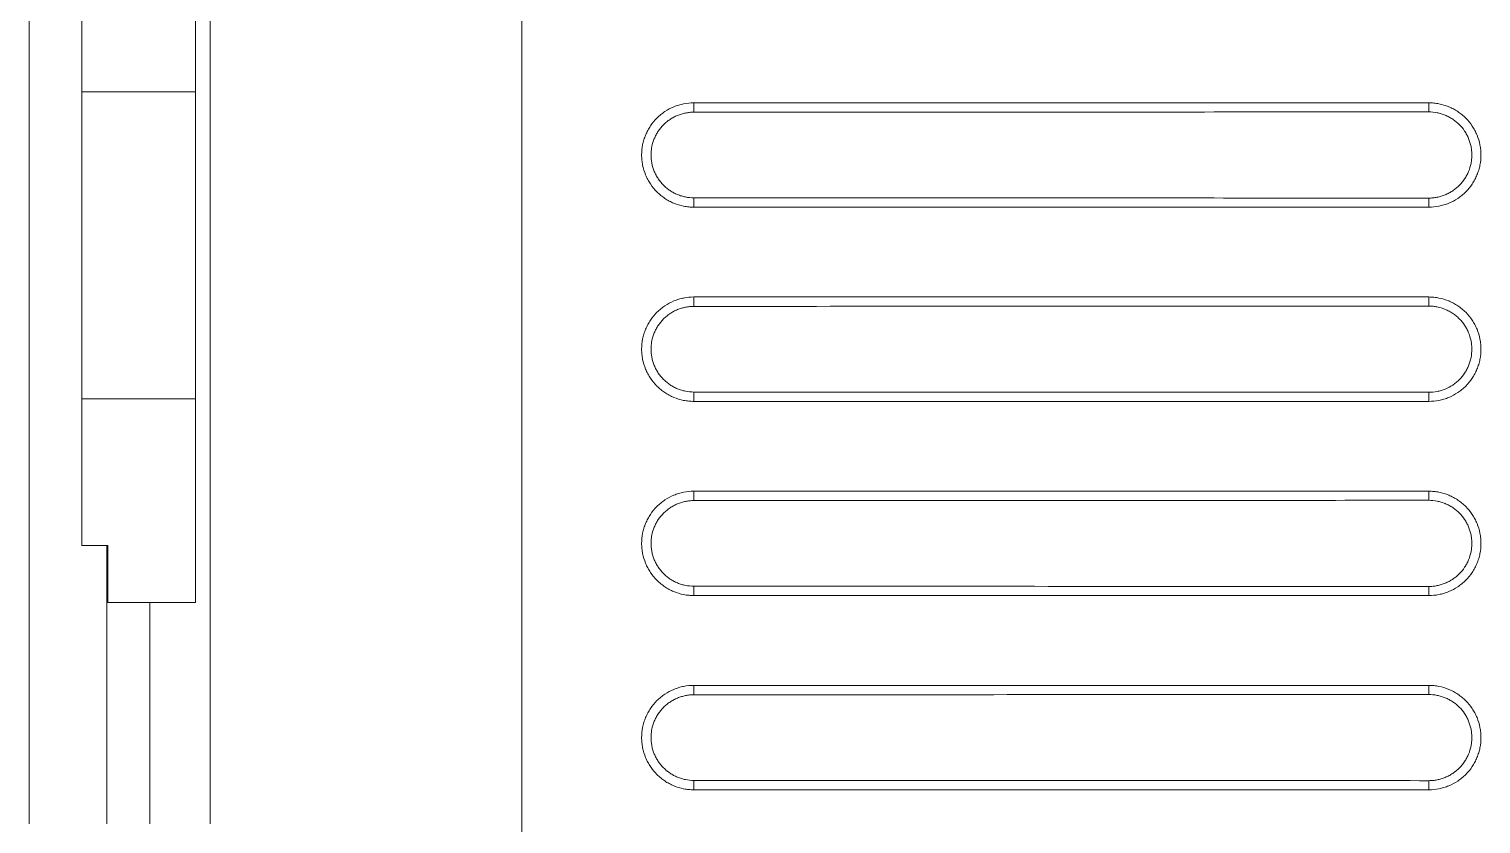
# Model space of a CAD drawing. Header units: millimetres. Extents: x -195 to 1349, y 148 to 750.
# Drawn here: x 890.45 to 924.09, y 448.23 to 466.65 of the extents above; entities that cross this region are included whole.
import ezdxf

# ---------------------------------------------------------------- set-up
doc = ezdxf.new("R2010")
doc.units = ezdxf.units.MM
doc.layers.add('4', color=7, linetype='CONTINUOUS', true_color=0xffffff)
doc.layers.add('55', color=7, linetype='CONTINUOUS', true_color=0xffffff)

msp = doc.modelspace()

# ---------------------------------------------------------------- linework, layer by layer
at = {"layer": '4', "color": 7, "linetype": 'Continuous', "lineweight": 18}
for p, q in [((901.867, 481.41), (901.867, 329.061)), ((890.445, 448.234), (890.445, 473.432)), ((894.645, 448.234), (894.645, 473.432)), ((892.245, 448.234), (892.245, 454.685)), ((893.245, 453.369), (893.245, 448.234))]:
    msp.add_line(p, q, dxfattribs=at)
for points, knots in [([(905.849, 464.945), (905.769, 464.945), (905.69, 464.937), (905.574, 464.914), (905.536, 464.904), (905.479, 464.887), (905.46, 464.881), (905.423, 464.867), (905.404, 464.86), (905.313, 464.822), (905.243, 464.785), (905.161, 464.73), (905.145, 464.719), (905.113, 464.695), (905.097, 464.683), (905.051, 464.645), (905.022, 464.619), (904.938, 464.535), (904.888, 464.474), (904.832, 464.391), (904.822, 464.374), (904.801, 464.34), (904.792, 464.323), (904.764, 464.271), (904.747, 464.235), (904.716, 464.162), (904.703, 464.125), (904.686, 464.068), (904.681, 464.049), (904.671, 464.011), (904.667, 463.991), (904.647, 463.893), (904.639, 463.815), (904.639, 463.697), (904.641, 463.657), (904.647, 463.598), (904.65, 463.578), (904.655, 463.539), (904.659, 463.519), (904.678, 463.422), (904.701, 463.347), (904.739, 463.255), (904.747, 463.237), (904.764, 463.201), (904.773, 463.183), (904.801, 463.13), (904.821, 463.097), (904.887, 462.998), (904.937, 462.937), (905.007, 462.867), (905.022, 462.853), (905.051, 462.826), (905.096, 462.787), (905.143, 462.752), (905.209, 462.708), (905.243, 462.688), (905.313, 462.65), (905.349, 462.633), (905.459, 462.588), (905.534, 462.565), (905.65, 462.541), (905.69, 462.536), (905.769, 462.528), (905.809, 462.526), (905.849, 462.526)], [0, 0, 0, 0, 0.0625, 0.0625, 0.09375, 0.09375, 0.109375, 0.109375, 0.125, 0.125, 0.1875, 0.1875, 0.203125, 0.203125, 0.21875, 0.21875, 0.25, 0.25, 0.3125, 0.3125, 0.328125, 0.328125, 0.34375, 0.34375, 0.375, 0.375, 0.40625, 0.40625, 0.421875, 0.421875, 0.4375, 0.4375, 0.5, 0.5, 0.53125, 0.53125, 0.546875, 0.546875, 0.5625, 0.5625, 0.625, 0.625, 0.640625, 0.640625, 0.65625, 0.65625, 0.6875, 0.6875, 0.75, 0.75, 0.765625, 0.765625, 0.78125, 0.8125, 0.8125, 0.84375, 0.84375, 0.875, 0.875, 0.9375, 0.9375, 0.96875, 0.96875, 1, 1, 1, 1]), ([(922.878, 464.945), (920.57, 464.945), (918.262, 464.945), (914.27, 464.945), (912.586, 464.945), (909.217, 464.945), (907.533, 464.945), (905.849, 464.945)], [0, 0, 0, 0, 0.406548, 0.406548, 0.703274, 0.703274, 1, 1, 1, 1]), ([(922.878, 462.526), (922.957, 462.526), (923.036, 462.534), (923.152, 462.557), (923.19, 462.566), (923.247, 462.584), (923.266, 462.59), (923.304, 462.603), (923.322, 462.61), (923.414, 462.648), (923.483, 462.685), (923.565, 462.74), (923.582, 462.752), (923.614, 462.775), (923.629, 462.788), (923.676, 462.826), (923.705, 462.852), (923.789, 462.936), (923.839, 462.997), (923.894, 463.079), (923.905, 463.096), (923.925, 463.13), (923.935, 463.148), (923.963, 463.2), (923.98, 463.236), (924.01, 463.308), (924.023, 463.346), (924.04, 463.402), (924.046, 463.421), (924.055, 463.46), (924.06, 463.48), (924.079, 463.577), (924.087, 463.656), (924.087, 463.774), (924.085, 463.813), (924.079, 463.873), (924.077, 463.893), (924.071, 463.932), (924.068, 463.952), (924.048, 464.049), (924.026, 464.124), (923.988, 464.216), (923.98, 464.234), (923.963, 464.27), (923.954, 464.288), (923.926, 464.34), (923.905, 464.374), (923.84, 464.472), (923.79, 464.534), (923.719, 464.604), (923.705, 464.618), (923.675, 464.645), (923.631, 464.683), (923.583, 464.719), (923.518, 464.762), (923.484, 464.783), (923.414, 464.82), (923.378, 464.837), (923.268, 464.883), (923.192, 464.906), (923.076, 464.929), (923.037, 464.935), (922.957, 464.943), (922.917, 464.945), (922.878, 464.945)], [0, 0, 0, 0, 0.0625, 0.0625, 0.09375, 0.09375, 0.109375, 0.109375, 0.125, 0.125, 0.1875, 0.1875, 0.203125, 0.203125, 0.21875, 0.21875, 0.25, 0.25, 0.3125, 0.3125, 0.328125, 0.328125, 0.34375, 0.34375, 0.375, 0.375, 0.40625, 0.40625, 0.421875, 0.421875, 0.4375, 0.4375, 0.5, 0.5, 0.53125, 0.53125, 0.546875, 0.546875, 0.5625, 0.5625, 0.625, 0.625, 0.640625, 0.640625, 0.65625, 0.65625, 0.6875, 0.6875, 0.75, 0.75, 0.765625, 0.765625, 0.78125, 0.8125, 0.8125, 0.84375, 0.84375, 0.875, 0.875, 0.9375, 0.9375, 0.96875, 0.96875, 1, 1, 1, 1]), ([(905.849, 462.743), (905.783, 462.743), (905.719, 462.75), (905.624, 462.769), (905.593, 462.776), (905.53, 462.795), (905.499, 462.806), (905.439, 462.831), (905.381, 462.859), (905.325, 462.892), (905.285, 462.919), (905.272, 462.929), (905.246, 462.948), (905.233, 462.958), (905.195, 462.989), (905.171, 463.011), (905.102, 463.08), (905.061, 463.13), (905.016, 463.197), (905.007, 463.211), (904.99, 463.239), (904.982, 463.253), (904.959, 463.296), (904.945, 463.325), (904.921, 463.385), (904.91, 463.416), (904.895, 463.462), (904.891, 463.478), (904.883, 463.509), (904.88, 463.525), (904.87, 463.573), (904.861, 463.638), (904.857, 463.702), (904.857, 463.767), (904.859, 463.799), (904.863, 463.848), (904.865, 463.864), (904.87, 463.897), (904.884, 463.977), (904.908, 464.054), (904.939, 464.129), (904.945, 464.144), (904.959, 464.173), (904.966, 464.188), (904.989, 464.231), (905.006, 464.259), (905.06, 464.34), (905.101, 464.39), (905.159, 464.448), (905.17, 464.459), (905.195, 464.481), (905.207, 464.491), (905.244, 464.522), (905.27, 464.542), (905.324, 464.578), (905.352, 464.594), (905.409, 464.625), (905.439, 464.639), (905.499, 464.664), (905.56, 464.686), (905.623, 464.702), (905.686, 464.714), (905.718, 464.719), (905.783, 464.726), (905.816, 464.727), (905.849, 464.727)], [0, 0, 0, 0, 0.0625, 0.0625, 0.09375, 0.09375, 0.125, 0.125, 0.15625, 0.1875, 0.1875, 0.203125, 0.203125, 0.21875, 0.21875, 0.25, 0.25, 0.3125, 0.3125, 0.328125, 0.328125, 0.34375, 0.34375, 0.375, 0.375, 0.40625, 0.40625, 0.421875, 0.421875, 0.4375, 0.4375, 0.46875, 0.5, 0.5, 0.53125, 0.53125, 0.546875, 0.546875, 0.5625, 0.625, 0.625, 0.640625, 0.640625, 0.65625, 0.65625, 0.6875, 0.6875, 0.75, 0.75, 0.765625, 0.765625, 0.78125, 0.78125, 0.8125, 0.8125, 0.84375, 0.84375, 0.875, 0.875, 0.90625, 0.9375, 0.9375, 0.96875, 0.96875, 1, 1, 1, 1]), ([(922.878, 464.734), (920.57, 464.733), (918.262, 464.732), (914.27, 464.73), (912.586, 464.73), (909.217, 464.729), (907.533, 464.728), (905.849, 464.727)], [0, 0, 0, 0, 0.406541, 0.406541, 0.703271, 0.703271, 1, 1, 1, 1]), ([(922.878, 464.734), (922.943, 464.734), (923.008, 464.727), (923.104, 464.708), (923.136, 464.7), (923.183, 464.686), (923.198, 464.681), (923.229, 464.67), (923.245, 464.664), (923.29, 464.645), (923.349, 464.617), (923.405, 464.584), (923.445, 464.557), (923.459, 464.547), (923.485, 464.528), (923.498, 464.518), (923.536, 464.486), (923.56, 464.464), (923.63, 464.395), (923.671, 464.345), (923.717, 464.277), (923.725, 464.263), (923.742, 464.235), (923.75, 464.221), (923.774, 464.177), (923.787, 464.148), (923.812, 464.088), (923.823, 464.057), (923.838, 464.01), (923.842, 463.995), (923.85, 463.963), (923.854, 463.947), (923.863, 463.898), (923.873, 463.834), (923.876, 463.769), (923.876, 463.704), (923.875, 463.671), (923.87, 463.622), (923.868, 463.606), (923.863, 463.573), (923.849, 463.492), (923.825, 463.415), (923.794, 463.339), (923.788, 463.324), (923.774, 463.294), (923.766, 463.28), (923.743, 463.236), (923.726, 463.208), (923.672, 463.127), (923.631, 463.077), (923.573, 463.018), (923.561, 463.007), (923.536, 462.985), (923.524, 462.974), (923.486, 462.943), (923.46, 462.924), (923.406, 462.888), (923.378, 462.871), (923.32, 462.84), (923.29, 462.826), (923.23, 462.801), (923.169, 462.779), (923.105, 462.763), (923.041, 462.75), (923.009, 462.745), (922.943, 462.739), (922.91, 462.737), (922.878, 462.737)], [0, 0, 0, 0, 0.0625, 0.0625, 0.09375, 0.09375, 0.109375, 0.109375, 0.125, 0.125, 0.15625, 0.1875, 0.1875, 0.203125, 0.203125, 0.21875, 0.21875, 0.25, 0.25, 0.3125, 0.3125, 0.328125, 0.328125, 0.34375, 0.34375, 0.375, 0.375, 0.40625, 0.40625, 0.421875, 0.421875, 0.4375, 0.4375, 0.46875, 0.5, 0.5, 0.53125, 0.53125, 0.546875, 0.546875, 0.5625, 0.625, 0.625, 0.640625, 0.640625, 0.65625, 0.65625, 0.6875, 0.6875, 0.75, 0.75, 0.765625, 0.765625, 0.78125, 0.78125, 0.8125, 0.8125, 0.84375, 0.84375, 0.875, 0.875, 0.90625, 0.9375, 0.9375, 0.96875, 0.96875, 1, 1, 1, 1]), ([(922.878, 462.737), (920.57, 462.738), (918.262, 462.739), (914.27, 462.74), (912.586, 462.741), (909.217, 462.742), (907.533, 462.743), (905.849, 462.743)], [0, 0, 0, 0, 0.406541, 0.406541, 0.703271, 0.703271, 1, 1, 1, 1]), ([(922.878, 462.526), (920.57, 462.526), (918.262, 462.526), (914.27, 462.526), (912.586, 462.526), (909.217, 462.526), (907.533, 462.526), (905.849, 462.526)], [0, 0, 0, 0, 0.406548, 0.406548, 0.703274, 0.703274, 1, 1, 1, 1]), ([(905.849, 460.445), (905.769, 460.445), (905.69, 460.437), (905.574, 460.414), (905.536, 460.404), (905.479, 460.387), (905.46, 460.381), (905.423, 460.367), (905.404, 460.36), (905.313, 460.322), (905.243, 460.285), (905.161, 460.23), (905.145, 460.219), (905.113, 460.195), (905.097, 460.183), (905.051, 460.145), (905.022, 460.119), (904.938, 460.035), (904.888, 459.974), (904.832, 459.891), (904.822, 459.874), (904.801, 459.84), (904.792, 459.823), (904.764, 459.771), (904.747, 459.735), (904.716, 459.662), (904.703, 459.625), (904.686, 459.568), (904.681, 459.549), (904.671, 459.511), (904.667, 459.491), (904.647, 459.393), (904.639, 459.315), (904.639, 459.197), (904.641, 459.157), (904.647, 459.098), (904.65, 459.078), (904.655, 459.039), (904.659, 459.019), (904.678, 458.922), (904.701, 458.847), (904.739, 458.755), (904.747, 458.737), (904.764, 458.701), (904.773, 458.683), (904.801, 458.63), (904.821, 458.597), (904.887, 458.498), (904.937, 458.437), (905.007, 458.367), (905.022, 458.353), (905.051, 458.326), (905.096, 458.287), (905.143, 458.252), (905.209, 458.208), (905.243, 458.188), (905.313, 458.15), (905.349, 458.133), (905.459, 458.088), (905.534, 458.065), (905.65, 458.041), (905.69, 458.036), (905.769, 458.028), (905.809, 458.026), (905.849, 458.026)], [0, 0, 0, 0, 0.0625, 0.0625, 0.09375, 0.09375, 0.109375, 0.109375, 0.125, 0.125, 0.1875, 0.1875, 0.203125, 0.203125, 0.21875, 0.21875, 0.25, 0.25, 0.3125, 0.3125, 0.328125, 0.328125, 0.34375, 0.34375, 0.375, 0.375, 0.40625, 0.40625, 0.421875, 0.421875, 0.4375, 0.4375, 0.5, 0.5, 0.53125, 0.53125, 0.546875, 0.546875, 0.5625, 0.5625, 0.625, 0.625, 0.640625, 0.640625, 0.65625, 0.65625, 0.6875, 0.6875, 0.75, 0.75, 0.765625, 0.765625, 0.78125, 0.8125, 0.8125, 0.84375, 0.84375, 0.875, 0.875, 0.9375, 0.9375, 0.96875, 0.96875, 1, 1, 1, 1]), ([(905.849, 460.227), (905.816, 460.227), (905.783, 460.226), (905.718, 460.219), (905.686, 460.214), (905.623, 460.202), (905.56, 460.186), (905.499, 460.164), (905.439, 460.139), (905.409, 460.125), (905.352, 460.094), (905.324, 460.078), (905.27, 460.042), (905.244, 460.022), (905.207, 459.991), (905.195, 459.981), (905.17, 459.959), (905.159, 459.948), (905.101, 459.89), (905.06, 459.84), (905.006, 459.759), (904.989, 459.731), (904.966, 459.688), (904.959, 459.673), (904.945, 459.644), (904.939, 459.629), (904.908, 459.554), (904.884, 459.477), (904.87, 459.397), (904.865, 459.364), (904.863, 459.348), (904.859, 459.299), (904.857, 459.267), (904.857, 459.202), (904.861, 459.138), (904.87, 459.073), (904.88, 459.025), (904.883, 459.009), (904.891, 458.978), (904.895, 458.962), (904.91, 458.916), (904.921, 458.885), (904.945, 458.825), (904.959, 458.796), (904.982, 458.753), (904.99, 458.739), (905.007, 458.711), (905.016, 458.697), (905.061, 458.63), (905.102, 458.58), (905.171, 458.511), (905.195, 458.489), (905.233, 458.458), (905.246, 458.448), (905.272, 458.429), (905.285, 458.419), (905.325, 458.392), (905.381, 458.359), (905.439, 458.331), (905.499, 458.306), (905.53, 458.295), (905.593, 458.276), (905.624, 458.269), (905.719, 458.25), (905.783, 458.243), (905.849, 458.243)], [0, 0, 0, 0, 0.03125, 0.03125, 0.0625, 0.0625, 0.09375, 0.125, 0.125, 0.15625, 0.15625, 0.1875, 0.1875, 0.21875, 0.21875, 0.234375, 0.234375, 0.25, 0.25, 0.3125, 0.3125, 0.34375, 0.34375, 0.359375, 0.359375, 0.375, 0.375, 0.4375, 0.453125, 0.453125, 0.46875, 0.46875, 0.5, 0.5, 0.53125, 0.5625, 0.5625, 0.578125, 0.578125, 0.59375, 0.59375, 0.625, 0.625, 0.65625, 0.65625, 0.671875, 0.671875, 0.6875, 0.6875, 0.75, 0.75, 0.78125, 0.78125, 0.796875, 0.796875, 0.8125, 0.8125, 0.84375, 0.875, 0.875, 0.90625, 0.90625, 0.9375, 0.9375, 1, 1, 1, 1]), ([(922.878, 460.445), (920.57, 460.445), (918.262, 460.445), (914.27, 460.445), (912.586, 460.445), (909.217, 460.445), (907.533, 460.445), (905.849, 460.445)], [0, 0, 0, 0, 0.406548, 0.406548, 0.703274, 0.703274, 1, 1, 1, 1]), ([(905.849, 460.227), (907.533, 460.228), (909.217, 460.229), (912.586, 460.23), (914.27, 460.23), (918.262, 460.232), (920.57, 460.233), (922.878, 460.234)], [0, 0, 0, 0, 0.296729, 0.296729, 0.593459, 0.593459, 1, 1, 1, 1]), ([(922.878, 458.026), (922.957, 458.026), (923.036, 458.034), (923.152, 458.057), (923.19, 458.066), (923.247, 458.084), (923.266, 458.09), (923.304, 458.103), (923.322, 458.11), (923.414, 458.148), (923.483, 458.185), (923.565, 458.24), (923.582, 458.252), (923.614, 458.275), (923.629, 458.288), (923.676, 458.326), (923.705, 458.352), (923.789, 458.436), (923.839, 458.497), (923.894, 458.579), (923.905, 458.596), (923.925, 458.63), (923.935, 458.648), (923.963, 458.7), (923.98, 458.736), (924.01, 458.808), (924.023, 458.846), (924.04, 458.902), (924.046, 458.921), (924.055, 458.96), (924.06, 458.98), (924.079, 459.077), (924.087, 459.156), (924.087, 459.274), (924.085, 459.313), (924.079, 459.373), (924.077, 459.393), (924.071, 459.432), (924.068, 459.452), (924.048, 459.549), (924.026, 459.624), (923.988, 459.716), (923.98, 459.734), (923.963, 459.77), (923.954, 459.788), (923.926, 459.84), (923.905, 459.874), (923.84, 459.972), (923.79, 460.034), (923.719, 460.104), (923.705, 460.118), (923.675, 460.145), (923.631, 460.183), (923.583, 460.219), (923.518, 460.262), (923.484, 460.283), (923.414, 460.32), (923.378, 460.337), (923.268, 460.383), (923.192, 460.406), (923.076, 460.429), (923.037, 460.435), (922.957, 460.443), (922.917, 460.445), (922.878, 460.445)], [0, 0, 0, 0, 0.0625, 0.0625, 0.09375, 0.09375, 0.109375, 0.109375, 0.125, 0.125, 0.1875, 0.1875, 0.203125, 0.203125, 0.21875, 0.21875, 0.25, 0.25, 0.3125, 0.3125, 0.328125, 0.328125, 0.34375, 0.34375, 0.375, 0.375, 0.40625, 0.40625, 0.421875, 0.421875, 0.4375, 0.4375, 0.5, 0.5, 0.53125, 0.53125, 0.546875, 0.546875, 0.5625, 0.5625, 0.625, 0.625, 0.640625, 0.640625, 0.65625, 0.65625, 0.6875, 0.6875, 0.75, 0.75, 0.765625, 0.765625, 0.78125, 0.8125, 0.8125, 0.84375, 0.84375, 0.875, 0.875, 0.9375, 0.9375, 0.96875, 0.96875, 1, 1, 1, 1]), ([(922.878, 458.237), (922.943, 458.237), (923.008, 458.243), (923.104, 458.262), (923.136, 458.27), (923.198, 458.289), (923.23, 458.3), (923.32, 458.338), (923.378, 458.369), (923.445, 458.414), (923.459, 458.423), (923.485, 458.443), (923.498, 458.453), (923.536, 458.484), (923.561, 458.506), (923.63, 458.575), (923.671, 458.626), (923.717, 458.694), (923.726, 458.708), (923.742, 458.736), (923.751, 458.75), (923.774, 458.793), (923.788, 458.823), (923.812, 458.883), (923.823, 458.914), (923.838, 458.96), (923.842, 458.976), (923.85, 459.008), (923.854, 459.024), (923.87, 459.105), (923.876, 459.17), (923.876, 459.267), (923.875, 459.3), (923.87, 459.349), (923.868, 459.365), (923.863, 459.398), (923.86, 459.414), (923.844, 459.494), (923.825, 459.556), (923.794, 459.632), (923.788, 459.647), (923.774, 459.676), (923.766, 459.691), (923.743, 459.735), (923.726, 459.763), (923.672, 459.844), (923.631, 459.894), (923.561, 459.964), (923.537, 459.986), (923.486, 460.028), (923.46, 460.047), (923.406, 460.083), (923.378, 460.1), (923.32, 460.131), (923.29, 460.145), (923.2, 460.183), (923.137, 460.202), (923.041, 460.221), (923.009, 460.226), (922.943, 460.232), (922.91, 460.234), (922.878, 460.234)], [0, 0, 0, 0, 0.0625, 0.0625, 0.09375, 0.09375, 0.125, 0.125, 0.1875, 0.1875, 0.203125, 0.203125, 0.21875, 0.21875, 0.25, 0.25, 0.3125, 0.3125, 0.328125, 0.328125, 0.34375, 0.34375, 0.375, 0.375, 0.40625, 0.40625, 0.421875, 0.421875, 0.4375, 0.4375, 0.5, 0.5, 0.53125, 0.53125, 0.546875, 0.546875, 0.5625, 0.5625, 0.625, 0.625, 0.640625, 0.640625, 0.65625, 0.65625, 0.6875, 0.6875, 0.75, 0.75, 0.78125, 0.78125, 0.8125, 0.8125, 0.84375, 0.84375, 0.875, 0.875, 0.9375, 0.9375, 0.96875, 0.96875, 1, 1, 1, 1]), ([(905.849, 458.243), (907.533, 458.243), (909.217, 458.242), (912.586, 458.241), (914.27, 458.24), (918.262, 458.239), (920.57, 458.238), (922.878, 458.237)], [0, 0, 0, 0, 0.296729, 0.296729, 0.593459, 0.593459, 1, 1, 1, 1]), ([(922.878, 458.026), (920.57, 458.026), (918.262, 458.026), (914.27, 458.026), (912.586, 458.026), (909.217, 458.026), (907.533, 458.026), (905.849, 458.026)], [0, 0, 0, 0, 0.406548, 0.406548, 0.703274, 0.703274, 1, 1, 1, 1]), ([(905.849, 455.945), (905.769, 455.945), (905.69, 455.937), (905.574, 455.914), (905.536, 455.904), (905.479, 455.887), (905.46, 455.881), (905.423, 455.867), (905.404, 455.86), (905.313, 455.822), (905.243, 455.785), (905.161, 455.73), (905.145, 455.719), (905.113, 455.695), (905.097, 455.683), (905.051, 455.645), (905.022, 455.619), (904.938, 455.535), (904.888, 455.474), (904.832, 455.391), (904.822, 455.374), (904.801, 455.34), (904.792, 455.323), (904.764, 455.271), (904.747, 455.235), (904.716, 455.162), (904.703, 455.125), (904.686, 455.068), (904.681, 455.049), (904.671, 455.011), (904.667, 454.991), (904.647, 454.893), (904.639, 454.815), (904.639, 454.697), (904.641, 454.657), (904.647, 454.598), (904.65, 454.578), (904.655, 454.539), (904.659, 454.519), (904.678, 454.422), (904.701, 454.347), (904.739, 454.255), (904.747, 454.237), (904.764, 454.201), (904.773, 454.183), (904.801, 454.13), (904.821, 454.097), (904.887, 453.998), (904.937, 453.937), (905.007, 453.867), (905.022, 453.853), (905.051, 453.826), (905.096, 453.787), (905.143, 453.752), (905.209, 453.708), (905.243, 453.688), (905.313, 453.65), (905.349, 453.633), (905.459, 453.588), (905.534, 453.565), (905.65, 453.541), (905.69, 453.536), (905.769, 453.528), (905.809, 453.526), (905.849, 453.526)], [0, 0, 0, 0, 0.0625, 0.0625, 0.09375, 0.09375, 0.109375, 0.109375, 0.125, 0.125, 0.1875, 0.1875, 0.203125, 0.203125, 0.21875, 0.21875, 0.25, 0.25, 0.3125, 0.3125, 0.328125, 0.328125, 0.34375, 0.34375, 0.375, 0.375, 0.40625, 0.40625, 0.421875, 0.421875, 0.4375, 0.4375, 0.5, 0.5, 0.53125, 0.53125, 0.546875, 0.546875, 0.5625, 0.5625, 0.625, 0.625, 0.640625, 0.640625, 0.65625, 0.65625, 0.6875, 0.6875, 0.75, 0.75, 0.765625, 0.765625, 0.78125, 0.8125, 0.8125, 0.84375, 0.84375, 0.875, 0.875, 0.9375, 0.9375, 0.96875, 0.96875, 1, 1, 1, 1]), ([(922.878, 455.945), (920.57, 455.945), (918.262, 455.945), (914.27, 455.945), (912.586, 455.945), (909.217, 455.945), (907.533, 455.945), (905.849, 455.945)], [0, 0, 0, 0, 0.406548, 0.406548, 0.703274, 0.703274, 1, 1, 1, 1]), ([(922.878, 453.526), (922.957, 453.526), (923.036, 453.534), (923.152, 453.557), (923.19, 453.566), (923.247, 453.584), (923.266, 453.59), (923.304, 453.603), (923.322, 453.61), (923.414, 453.648), (923.483, 453.685), (923.565, 453.74), (923.582, 453.752), (923.614, 453.775), (923.629, 453.788), (923.676, 453.826), (923.705, 453.852), (923.789, 453.936), (923.839, 453.997), (923.894, 454.079), (923.905, 454.096), (923.925, 454.13), (923.935, 454.148), (923.963, 454.2), (923.98, 454.236), (924.01, 454.308), (924.023, 454.346), (924.04, 454.402), (924.046, 454.421), (924.055, 454.46), (924.06, 454.48), (924.079, 454.577), (924.087, 454.656), (924.087, 454.774), (924.085, 454.813), (924.079, 454.873), (924.077, 454.893), (924.071, 454.932), (924.068, 454.952), (924.048, 455.049), (924.026, 455.124), (923.988, 455.216), (923.98, 455.234), (923.963, 455.27), (923.954, 455.288), (923.926, 455.34), (923.905, 455.374), (923.84, 455.472), (923.79, 455.534), (923.719, 455.604), (923.705, 455.618), (923.675, 455.645), (923.631, 455.683), (923.583, 455.719), (923.518, 455.762), (923.484, 455.783), (923.414, 455.82), (923.378, 455.837), (923.268, 455.883), (923.192, 455.906), (923.076, 455.929), (923.037, 455.935), (922.957, 455.943), (922.917, 455.945), (922.878, 455.945)], [0, 0, 0, 0, 0.0625, 0.0625, 0.09375, 0.09375, 0.109375, 0.109375, 0.125, 0.125, 0.1875, 0.1875, 0.203125, 0.203125, 0.21875, 0.21875, 0.25, 0.25, 0.3125, 0.3125, 0.328125, 0.328125, 0.34375, 0.34375, 0.375, 0.375, 0.40625, 0.40625, 0.421875, 0.421875, 0.4375, 0.4375, 0.5, 0.5, 0.53125, 0.53125, 0.546875, 0.546875, 0.5625, 0.5625, 0.625, 0.625, 0.640625, 0.640625, 0.65625, 0.65625, 0.6875, 0.6875, 0.75, 0.75, 0.765625, 0.765625, 0.78125, 0.8125, 0.8125, 0.84375, 0.84375, 0.875, 0.875, 0.9375, 0.9375, 0.96875, 0.96875, 1, 1, 1, 1]), ([(905.849, 453.743), (905.783, 453.743), (905.719, 453.75), (905.624, 453.769), (905.593, 453.776), (905.53, 453.795), (905.499, 453.806), (905.439, 453.831), (905.381, 453.859), (905.325, 453.892), (905.285, 453.919), (905.272, 453.929), (905.246, 453.948), (905.233, 453.958), (905.195, 453.989), (905.171, 454.011), (905.102, 454.08), (905.061, 454.13), (905.016, 454.197), (905.007, 454.211), (904.99, 454.239), (904.982, 454.253), (904.959, 454.296), (904.945, 454.325), (904.921, 454.385), (904.91, 454.416), (904.895, 454.462), (904.891, 454.478), (904.883, 454.509), (904.88, 454.525), (904.87, 454.573), (904.861, 454.638), (904.857, 454.702), (904.857, 454.767), (904.859, 454.799), (904.863, 454.848), (904.865, 454.864), (904.87, 454.897), (904.884, 454.977), (904.908, 455.054), (904.939, 455.129), (904.945, 455.144), (904.959, 455.173), (904.966, 455.188), (904.989, 455.231), (905.006, 455.259), (905.06, 455.34), (905.101, 455.39), (905.159, 455.448), (905.17, 455.459), (905.195, 455.481), (905.207, 455.491), (905.244, 455.522), (905.27, 455.542), (905.324, 455.578), (905.352, 455.594), (905.409, 455.625), (905.439, 455.639), (905.499, 455.664), (905.56, 455.686), (905.623, 455.702), (905.686, 455.714), (905.718, 455.719), (905.783, 455.726), (905.816, 455.727), (905.849, 455.727)], [0, 0, 0, 0, 0.0625, 0.0625, 0.09375, 0.09375, 0.125, 0.125, 0.15625, 0.1875, 0.1875, 0.203125, 0.203125, 0.21875, 0.21875, 0.25, 0.25, 0.3125, 0.3125, 0.328125, 0.328125, 0.34375, 0.34375, 0.375, 0.375, 0.40625, 0.40625, 0.421875, 0.421875, 0.4375, 0.4375, 0.46875, 0.5, 0.5, 0.53125, 0.53125, 0.546875, 0.546875, 0.5625, 0.625, 0.625, 0.640625, 0.640625, 0.65625, 0.65625, 0.6875, 0.6875, 0.75, 0.75, 0.765625, 0.765625, 0.78125, 0.78125, 0.8125, 0.8125, 0.84375, 0.84375, 0.875, 0.875, 0.90625, 0.9375, 0.9375, 0.96875, 0.96875, 1, 1, 1, 1]), ([(922.878, 455.734), (920.57, 455.733), (918.262, 455.732), (914.27, 455.73), (912.586, 455.73), (909.217, 455.729), (907.533, 455.728), (905.849, 455.727)], [0, 0, 0, 0, 0.406541, 0.406541, 0.703271, 0.703271, 1, 1, 1, 1]), ([(922.878, 455.734), (922.943, 455.734), (923.008, 455.727), (923.104, 455.708), (923.136, 455.7), (923.183, 455.686), (923.198, 455.681), (923.229, 455.67), (923.245, 455.664), (923.29, 455.645), (923.349, 455.617), (923.405, 455.584), (923.445, 455.557), (923.459, 455.547), (923.485, 455.528), (923.498, 455.518), (923.536, 455.486), (923.56, 455.464), (923.63, 455.395), (923.671, 455.345), (923.717, 455.277), (923.725, 455.263), (923.742, 455.235), (923.75, 455.221), (923.774, 455.177), (923.787, 455.148), (923.812, 455.088), (923.823, 455.057), (923.838, 455.01), (923.842, 454.995), (923.85, 454.963), (923.854, 454.947), (923.863, 454.898), (923.873, 454.834), (923.876, 454.769), (923.876, 454.704), (923.875, 454.671), (923.87, 454.622), (923.868, 454.606), (923.863, 454.573), (923.849, 454.492), (923.825, 454.415), (923.794, 454.339), (923.788, 454.324), (923.774, 454.294), (923.766, 454.28), (923.743, 454.236), (923.726, 454.208), (923.672, 454.127), (923.631, 454.077), (923.573, 454.018), (923.561, 454.007), (923.536, 453.985), (923.524, 453.974), (923.486, 453.943), (923.46, 453.924), (923.406, 453.888), (923.378, 453.871), (923.32, 453.84), (923.29, 453.826), (923.23, 453.801), (923.169, 453.779), (923.105, 453.763), (923.041, 453.75), (923.009, 453.745), (922.943, 453.739), (922.91, 453.737), (922.878, 453.737)], [0, 0, 0, 0, 0.0625, 0.0625, 0.09375, 0.09375, 0.109375, 0.109375, 0.125, 0.125, 0.15625, 0.1875, 0.1875, 0.203125, 0.203125, 0.21875, 0.21875, 0.25, 0.25, 0.3125, 0.3125, 0.328125, 0.328125, 0.34375, 0.34375, 0.375, 0.375, 0.40625, 0.40625, 0.421875, 0.421875, 0.4375, 0.4375, 0.46875, 0.5, 0.5, 0.53125, 0.53125, 0.546875, 0.546875, 0.5625, 0.625, 0.625, 0.640625, 0.640625, 0.65625, 0.65625, 0.6875, 0.6875, 0.75, 0.75, 0.765625, 0.765625, 0.78125, 0.78125, 0.8125, 0.8125, 0.84375, 0.84375, 0.875, 0.875, 0.90625, 0.9375, 0.9375, 0.96875, 0.96875, 1, 1, 1, 1]), ([(922.878, 453.737), (920.57, 453.738), (918.262, 453.739), (914.27, 453.74), (912.586, 453.741), (909.217, 453.742), (907.533, 453.743), (905.849, 453.743)], [0, 0, 0, 0, 0.406541, 0.406541, 0.703271, 0.703271, 1, 1, 1, 1]), ([(922.878, 453.526), (920.57, 453.526), (918.262, 453.526), (914.27, 453.526), (912.586, 453.526), (909.217, 453.526), (907.533, 453.526), (905.849, 453.526)], [0, 0, 0, 0, 0.406548, 0.406548, 0.703274, 0.703274, 1, 1, 1, 1]), ([(905.849, 451.445), (905.769, 451.445), (905.69, 451.437), (905.574, 451.414), (905.536, 451.404), (905.479, 451.387), (905.46, 451.381), (905.423, 451.367), (905.404, 451.36), (905.313, 451.322), (905.243, 451.285), (905.161, 451.23), (905.145, 451.219), (905.113, 451.195), (905.097, 451.183), (905.051, 451.145), (905.022, 451.119), (904.938, 451.035), (904.888, 450.974), (904.832, 450.891), (904.822, 450.874), (904.801, 450.84), (904.792, 450.823), (904.764, 450.771), (904.747, 450.735), (904.716, 450.662), (904.703, 450.625), (904.686, 450.568), (904.681, 450.549), (904.671, 450.511), (904.667, 450.491), (904.647, 450.393), (904.639, 450.315), (904.639, 450.197), (904.641, 450.157), (904.647, 450.098), (904.65, 450.078), (904.655, 450.039), (904.659, 450.019), (904.678, 449.922), (904.701, 449.847), (904.739, 449.755), (904.747, 449.737), (904.764, 449.701), (904.773, 449.683), (904.801, 449.63), (904.821, 449.597), (904.887, 449.498), (904.937, 449.437), (905.007, 449.367), (905.022, 449.353), (905.051, 449.326), (905.096, 449.287), (905.143, 449.252), (905.209, 449.208), (905.243, 449.188), (905.313, 449.15), (905.349, 449.133), (905.459, 449.088), (905.534, 449.065), (905.65, 449.041), (905.69, 449.036), (905.769, 449.028), (905.809, 449.026), (905.849, 449.026)], [0, 0, 0, 0, 0.0625, 0.0625, 0.09375, 0.09375, 0.109375, 0.109375, 0.125, 0.125, 0.1875, 0.1875, 0.203125, 0.203125, 0.21875, 0.21875, 0.25, 0.25, 0.3125, 0.3125, 0.328125, 0.328125, 0.34375, 0.34375, 0.375, 0.375, 0.40625, 0.40625, 0.421875, 0.421875, 0.4375, 0.4375, 0.5, 0.5, 0.53125, 0.53125, 0.546875, 0.546875, 0.5625, 0.5625, 0.625, 0.625, 0.640625, 0.640625, 0.65625, 0.65625, 0.6875, 0.6875, 0.75, 0.75, 0.765625, 0.765625, 0.78125, 0.8125, 0.8125, 0.84375, 0.84375, 0.875, 0.875, 0.9375, 0.9375, 0.96875, 0.96875, 1, 1, 1, 1]), ([(905.849, 449.243), (905.783, 449.243), (905.719, 449.25), (905.624, 449.269), (905.593, 449.276), (905.53, 449.295), (905.499, 449.306), (905.439, 449.331), (905.381, 449.359), (905.325, 449.392), (905.285, 449.419), (905.272, 449.429), (905.246, 449.448), (905.233, 449.458), (905.195, 449.489), (905.171, 449.511), (905.102, 449.58), (905.061, 449.63), (905.016, 449.697), (905.007, 449.711), (904.99, 449.739), (904.982, 449.753), (904.959, 449.796), (904.945, 449.825), (904.921, 449.885), (904.91, 449.916), (904.895, 449.962), (904.891, 449.978), (904.883, 450.009), (904.88, 450.025), (904.87, 450.073), (904.861, 450.138), (904.857, 450.202), (904.857, 450.267), (904.859, 450.299), (904.863, 450.348), (904.865, 450.364), (904.87, 450.397), (904.884, 450.477), (904.908, 450.554), (904.939, 450.629), (904.945, 450.644), (904.959, 450.673), (904.966, 450.688), (904.989, 450.731), (905.006, 450.759), (905.06, 450.84), (905.101, 450.89), (905.159, 450.948), (905.17, 450.959), (905.195, 450.981), (905.207, 450.991), (905.244, 451.022), (905.27, 451.042), (905.324, 451.078), (905.352, 451.094), (905.409, 451.125), (905.439, 451.139), (905.499, 451.164), (905.56, 451.186), (905.623, 451.202), (905.686, 451.214), (905.718, 451.219), (905.783, 451.226), (905.816, 451.227), (905.849, 451.227)], [0, 0, 0, 0, 0.0625, 0.0625, 0.09375, 0.09375, 0.125, 0.125, 0.15625, 0.1875, 0.1875, 0.203125, 0.203125, 0.21875, 0.21875, 0.25, 0.25, 0.3125, 0.3125, 0.328125, 0.328125, 0.34375, 0.34375, 0.375, 0.375, 0.40625, 0.40625, 0.421875, 0.421875, 0.4375, 0.4375, 0.46875, 0.5, 0.5, 0.53125, 0.53125, 0.546875, 0.546875, 0.5625, 0.625, 0.625, 0.640625, 0.640625, 0.65625, 0.65625, 0.6875, 0.6875, 0.75, 0.75, 0.765625, 0.765625, 0.78125, 0.78125, 0.8125, 0.8125, 0.84375, 0.84375, 0.875, 0.875, 0.90625, 0.9375, 0.9375, 0.96875, 0.96875, 1, 1, 1, 1]), ([(922.878, 451.445), (920.57, 451.445), (918.262, 451.445), (914.27, 451.445), (912.586, 451.445), (909.217, 451.445), (907.533, 451.445), (905.849, 451.445)], [0, 0, 0, 0, 0.406548, 0.406548, 0.703274, 0.703274, 1, 1, 1, 1]), ([(922.878, 451.234), (920.57, 451.233), (918.262, 451.232), (914.27, 451.23), (912.586, 451.23), (909.217, 451.229), (907.533, 451.228), (905.849, 451.227)], [0, 0, 0, 0, 0.406541, 0.406541, 0.703271, 0.703271, 1, 1, 1, 1]), ([(922.878, 449.026), (922.957, 449.026), (923.036, 449.034), (923.152, 449.057), (923.19, 449.066), (923.247, 449.084), (923.266, 449.09), (923.304, 449.103), (923.322, 449.11), (923.414, 449.148), (923.483, 449.185), (923.565, 449.24), (923.582, 449.252), (923.614, 449.275), (923.629, 449.288), (923.676, 449.326), (923.705, 449.352), (923.789, 449.436), (923.839, 449.497), (923.894, 449.579), (923.905, 449.596), (923.925, 449.63), (923.935, 449.648), (923.963, 449.7), (923.98, 449.736), (924.01, 449.808), (924.023, 449.846), (924.04, 449.902), (924.046, 449.921), (924.055, 449.96), (924.06, 449.98), (924.079, 450.077), (924.087, 450.156), (924.087, 450.274), (924.085, 450.313), (924.079, 450.373), (924.077, 450.393), (924.071, 450.432), (924.068, 450.452), (924.048, 450.549), (924.026, 450.624), (923.988, 450.716), (923.98, 450.734), (923.963, 450.77), (923.954, 450.788), (923.926, 450.84), (923.905, 450.874), (923.84, 450.972), (923.79, 451.034), (923.719, 451.104), (923.705, 451.118), (923.675, 451.145), (923.631, 451.183), (923.583, 451.219), (923.518, 451.262), (923.484, 451.283), (923.414, 451.32), (923.378, 451.337), (923.268, 451.383), (923.192, 451.406), (923.076, 451.429), (923.037, 451.435), (922.957, 451.443), (922.917, 451.445), (922.878, 451.445)], [0, 0, 0, 0, 0.0625, 0.0625, 0.09375, 0.09375, 0.109375, 0.109375, 0.125, 0.125, 0.1875, 0.1875, 0.203125, 0.203125, 0.21875, 0.21875, 0.25, 0.25, 0.3125, 0.3125, 0.328125, 0.328125, 0.34375, 0.34375, 0.375, 0.375, 0.40625, 0.40625, 0.421875, 0.421875, 0.4375, 0.4375, 0.5, 0.5, 0.53125, 0.53125, 0.546875, 0.546875, 0.5625, 0.5625, 0.625, 0.625, 0.640625, 0.640625, 0.65625, 0.65625, 0.6875, 0.6875, 0.75, 0.75, 0.765625, 0.765625, 0.78125, 0.8125, 0.8125, 0.84375, 0.84375, 0.875, 0.875, 0.9375, 0.9375, 0.96875, 0.96875, 1, 1, 1, 1]), ([(922.878, 451.234), (922.943, 451.234), (923.008, 451.227), (923.104, 451.208), (923.136, 451.2), (923.183, 451.186), (923.198, 451.181), (923.229, 451.17), (923.245, 451.164), (923.29, 451.145), (923.349, 451.117), (923.405, 451.084), (923.445, 451.057), (923.459, 451.047), (923.485, 451.028), (923.498, 451.018), (923.536, 450.986), (923.56, 450.964), (923.63, 450.895), (923.671, 450.845), (923.717, 450.777), (923.725, 450.763), (923.742, 450.735), (923.75, 450.721), (923.774, 450.677), (923.787, 450.648), (923.812, 450.588), (923.823, 450.557), (923.838, 450.51), (923.842, 450.495), (923.85, 450.463), (923.854, 450.447), (923.863, 450.398), (923.873, 450.334), (923.876, 450.269), (923.876, 450.204), (923.875, 450.171), (923.87, 450.122), (923.868, 450.106), (923.863, 450.073), (923.849, 449.992), (923.825, 449.915), (923.794, 449.839), (923.788, 449.824), (923.774, 449.794), (923.766, 449.78), (923.743, 449.736), (923.726, 449.708), (923.672, 449.627), (923.631, 449.577), (923.573, 449.518), (923.561, 449.507), (923.536, 449.485), (923.524, 449.474), (923.486, 449.443), (923.46, 449.424), (923.406, 449.388), (923.378, 449.371), (923.32, 449.34), (923.29, 449.326), (923.23, 449.301), (923.169, 449.279), (923.105, 449.263), (923.041, 449.25), (923.009, 449.245), (922.943, 449.239), (922.91, 449.237), (922.878, 449.237)], [0, 0, 0, 0, 0.0625, 0.0625, 0.09375, 0.09375, 0.109375, 0.109375, 0.125, 0.125, 0.15625, 0.1875, 0.1875, 0.203125, 0.203125, 0.21875, 0.21875, 0.25, 0.25, 0.3125, 0.3125, 0.328125, 0.328125, 0.34375, 0.34375, 0.375, 0.375, 0.40625, 0.40625, 0.421875, 0.421875, 0.4375, 0.4375, 0.46875, 0.5, 0.5, 0.53125, 0.53125, 0.546875, 0.546875, 0.5625, 0.625, 0.625, 0.640625, 0.640625, 0.65625, 0.65625, 0.6875, 0.6875, 0.75, 0.75, 0.765625, 0.765625, 0.78125, 0.78125, 0.8125, 0.8125, 0.84375, 0.84375, 0.875, 0.875, 0.90625, 0.9375, 0.9375, 0.96875, 0.96875, 1, 1, 1, 1]), ([(922.878, 449.237), (920.57, 449.238), (918.262, 449.239), (914.27, 449.24), (912.586, 449.241), (909.217, 449.242), (907.533, 449.243), (905.849, 449.243)], [0, 0, 0, 0, 0.406541, 0.406541, 0.703271, 0.703271, 1, 1, 1, 1]), ([(922.878, 449.026), (920.57, 449.026), (918.262, 449.026), (914.27, 449.026), (912.586, 449.026), (909.217, 449.026), (907.533, 449.026), (905.849, 449.026)], [0, 0, 0, 0, 0.406548, 0.406548, 0.703274, 0.703274, 1, 1, 1, 1])]:
    msp.add_open_spline(points, degree=3, knots=knots, dxfattribs=at)
at = {"layer": '4', "color": 7, "linetype": 'Continuous', "lineweight": 13}
for points in [[(905.849, 464.945), (905.849, 464.872), (905.849, 464.8), (905.849, 464.727)], [(922.878, 464.734), (922.878, 464.804), (922.878, 464.874), (922.878, 464.945)], [(905.849, 462.743), (905.849, 462.671), (905.849, 462.598), (905.849, 462.526)], [(922.878, 462.526), (922.878, 462.596), (922.878, 462.667), (922.878, 462.737)], [(905.849, 460.445), (905.849, 460.372), (905.849, 460.3), (905.849, 460.227)], [(922.878, 460.234), (922.878, 460.304), (922.878, 460.374), (922.878, 460.445)], [(905.849, 458.243), (905.849, 458.171), (905.849, 458.098), (905.849, 458.026)], [(922.878, 458.026), (922.878, 458.096), (922.878, 458.167), (922.878, 458.237)], [(905.849, 455.945), (905.849, 455.872), (905.849, 455.8), (905.849, 455.727)], [(922.878, 455.734), (922.878, 455.804), (922.878, 455.874), (922.878, 455.945)], [(905.849, 453.743), (905.849, 453.671), (905.849, 453.598), (905.849, 453.526)], [(922.878, 453.526), (922.878, 453.596), (922.878, 453.667), (922.878, 453.737)], [(905.849, 451.445), (905.849, 451.372), (905.849, 451.3), (905.849, 451.227)], [(922.878, 451.234), (922.878, 451.304), (922.878, 451.374), (922.878, 451.445)], [(905.849, 449.243), (905.849, 449.171), (905.849, 449.098), (905.849, 449.026)], [(922.878, 449.026), (922.878, 449.096), (922.878, 449.167), (922.878, 449.237)]]:
    msp.add_open_spline(points, degree=3, dxfattribs=at)
at = {"layer": '55', "color": 7, "linetype": 'Continuous', "lineweight": 18}
for p, q in [((891.665, 468.093), (891.665, 465.197)), ((894.305, 468.093), (894.305, 465.197)), ((891.665, 465.197), (894.305, 465.197)), ((891.665, 465.197), (891.665, 458.085)), ((894.305, 465.197), (894.305, 458.085)), ((891.665, 458.085), (894.305, 458.085)), ((891.665, 458.085), (891.665, 454.685)), ((894.305, 458.085), (894.305, 453.369)), ((891.665, 454.685), (892.273, 454.685)), ((892.273, 454.685), (892.273, 453.369)), ((892.273, 453.369), (894.305, 453.369))]:
    msp.add_line(p, q, dxfattribs=at)

doc.saveas('drawing.dxf')
